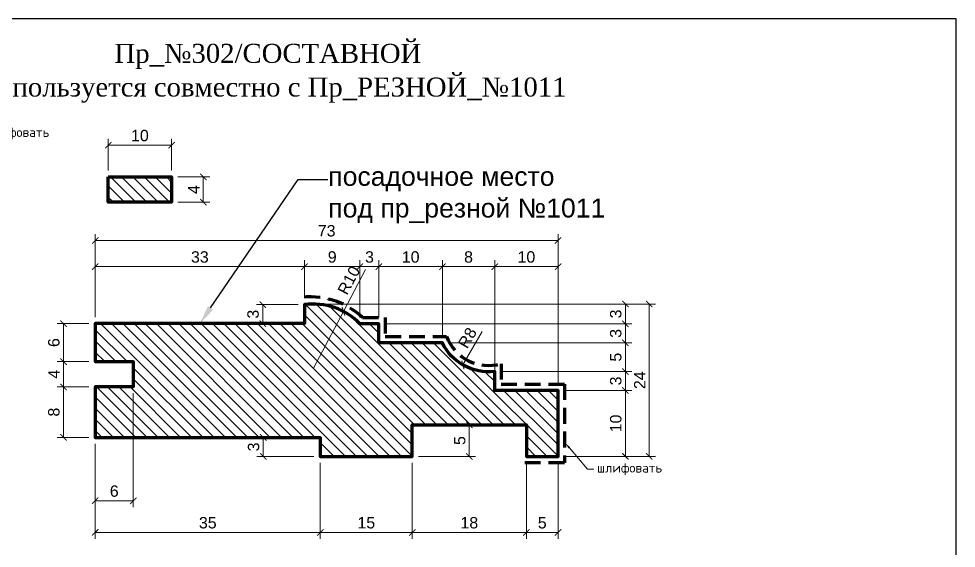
# Model space of a CAD drawing. Header units: millimetres. Extents: x 328 to 553, y -1911 to -1761.
# Drawn here: x 405.5 to 553.4, y -1844.3 to -1760.7 of the extents above; entities that cross this region are included whole.
import ezdxf
from ezdxf import colors
from ezdxf.entities.mleader import LeaderData, LeaderLine
from ezdxf.math import Vec2, Vec3

# ---------------------------------------------------------------- set-up
doc = ezdxf.new("R2010")
doc.units = ezdxf.units.MM
doc.linetypes.add('HIDDEN', pattern=[0.375, 0.25, -0.125])
doc.layers.add('Outside panel', color=7, linetype='Continuous', lineweight=18, true_color=0x7f5e57)
for name, color, linetype, lineweight in [('линия 15', 7, 'Continuous', 15), ('линия 50', 1, 'Continuous', 100), ('служебный слой РАЗМЕРЫ', 7, 'Continuous', 9)]:
    doc.layers.add(name, color=color, linetype=linetype, lineweight=lineweight)
doc.layers.add('размеры в модели', color=7, linetype='Continuous')
doc.styles.add('ELECT', font='times.ttf')
doc.styles.get("Standard").update_dxf_attribs({"font": 'arial.ttf'})
doc.styles.add('ЕСКД профили текст', font='isocpeur.ttf')
doc.dimstyles.new('M_1', dxfattribs={"dimtxt": 1.8, "dimasz": 1, "dimexe": 1, "dimexo": 1, "dimgap": 0.6, "dimtad": 1, "dimdec": 0, "dimdsep": 46, "dimtxsty": 'Standard', "dimblk": 'ARCHTICK', "dimcen": -5, "dimclrd": 7, "dimclre": 7, "dimclrt": 7, "dimadec": 0, "dimazin": 0, "dimtfac": 1, "dimtdec": 0, "dimtmove": 0, "dimatfit": 3, "dimfxl": 1, "dimtolj": 1, "dimtzin": 0, "dimlwd": 5, "dimlwe": 5, "dimarcsym": 0})
pattern_1 = [(135, (-310931.1816020109, 89356.54793288336), (-0.8838834764831844, -0.8838834764831844), [])]

# ---------------------------------------------------------------- blocks, each defined once
blk = doc.blocks.new('_ArchTick')
at = {"color": 0, "linetype": 'ByBlock', "const_width": 0.15}
blk.add_lwpolyline([(-0.5, -0.5), (0.5, 0.5)], dxfattribs=at)
blk = doc.blocks.new('*D37')
at = {"layer": 'Defpoints', "color": 0, "ltscale": 1000, "transparency": 16777216}
for p in [(456.7412079603238, -1806.905696478425), (452.0201225863713, -1815.874959480629)]:
    blk.add_point(p, dxfattribs=at)
at = {"layer": 'линия 15', "color": 7, "lineweight": 5, "ltscale": 1000, "transparency": 16777216}
for p in [(460.2321988007363, -1800.273404853559), (452.0201225863713, -1815.874959480629)]:
    blk.add_line(p, (456.7412079603238, -1806.905696478425), dxfattribs=at)
at = {"layer": 'линия 15', "color": 7, "lineweight": 5, "ltscale": 1000, "transparency": 16777216, "rotation": 242.2393552806886}
blk.add_blockref('_ArchTick', (456.7412079603238, -1806.905696478425), dxfattribs=at)
at = {"layer": 'линия 15', "color": 7, "ltscale": 1000, "transparency": 16777216, "insert": (457.6082897463087, -1801.99711673824), "char_height": 1.8, "attachment_point": 5, "rotation": 62.23935528068862}
blk.add_mtext('\\A1;R10', dxfattribs=at)
blk = doc.blocks.new('*D36')
at = {"layer": 'Defpoints', "color": 0, "ltscale": 1000, "transparency": 16777216}
for p in [(479.6481684811589, -1808.324735576694), (475.5855701364054, -1815.350002550302)]:
    blk.add_point(p, dxfattribs=at)
at = {"layer": 'линия 15', "color": 7, "lineweight": 5, "ltscale": 1000, "transparency": 16777216}
blk.add_line((478.6424083461052, -1810.063950940992), (475.5855701364054, -1815.350002550302), dxfattribs=at)
at = {"layer": 'линия 15', "color": 7, "lineweight": 5, "ltscale": 1000, "transparency": 16777216, "rotation": 239.9598990754333}
blk.add_blockref('_ArchTick', (475.5855701364054, -1815.350002550302), dxfattribs=at)
at = {"layer": 'линия 15', "color": 7, "ltscale": 1000, "transparency": 16777216, "insert": (476.2996073836007, -1811.080865274386), "char_height": 1.8, "attachment_point": 5, "rotation": 59.9598990754333}
blk.add_mtext('\\A1;R8', dxfattribs=at)
blk = doc.blocks.new('*D33')
at = {"layer": 'Defpoints', "color": 0, "ltscale": 1000, "transparency": 16777216}
for p in [(419.6490403726639, -1780.66697116186), (419.6490403726639, -1785.66697116186), (429.6490403726639, -1785.66697116186)]:
    blk.add_point(p, dxfattribs=at)
at = {"layer": 'размеры в модели', "color": 7, "lineweight": 5, "ltscale": 1000, "transparency": 16777216}
for p, q in [((419.6490403726639, -1784.66697116186), (419.6490403726639, -1779.66697116186)), ((429.6490403726639, -1784.66697116186), (429.6490403726639, -1779.66697116186)), ((429.6490403726639, -1780.66697116186), (419.6490403726639, -1780.66697116186))]:
    blk.add_line(p, q, dxfattribs=at)
at = {"layer": 'размеры в модели', "color": 7, "lineweight": 5, "ltscale": 1000, "transparency": 16777216, "rotation": 180}
blk.add_blockref('_ArchTick', (419.6490403726639, -1780.66697116186), dxfattribs=at)
at = {"layer": 'размеры в модели', "color": 7, "lineweight": 5, "ltscale": 1000, "transparency": 16777216}
blk.add_blockref('_ArchTick', (429.6490403726639, -1780.66697116186), dxfattribs=at)
at = {"layer": 'размеры в модели', "color": 7, "ltscale": 1000, "transparency": 16777216, "insert": (424.6490403726639, -1779.147939783961), "char_height": 1.8, "attachment_point": 5}
blk.add_mtext('\\A1;10', dxfattribs=at)
blk = doc.blocks.new('*D24')
at = {"layer": 'Defpoints', "color": 0, "ltscale": 1000, "transparency": 16777216}
for p in [(417.6000026822151, -1818.817207921326), (412.60000268303, -1826.795371136949), (417.6000026821569, -1826.795371136949)]:
    blk.add_point(p, dxfattribs=at)
at = {"layer": 'размеры в модели', "color": 7, "lineweight": 5, "ltscale": 1000, "transparency": 16777216}
for p, q in [((416.6000026822151, -1818.817207921326), (411.60000268303, -1818.817207921326)), ((412.60000268303, -1818.817207921326), (412.60000268303, -1826.795371136949)), ((416.6000026821569, -1826.795371136949), (411.60000268303, -1826.795371136949))]:
    blk.add_line(p, q, dxfattribs=at)
for p, rotation in [((412.60000268303, -1818.817207921326), 90), ((412.60000268303, -1826.795371136949), 270)]:
    blk.add_blockref('_ArchTick', p, dxfattribs=dict(at, rotation=rotation))
at = {"layer": 'размеры в модели', "color": 7, "ltscale": 1000, "transparency": 16777216, "insert": (411.0809713051303, -1822.806289529137), "char_height": 1.8, "attachment_point": 5, "rotation": 90}
blk.add_mtext('\\A1;8', dxfattribs=at)
blk = doc.blocks.new('*D22')
at = {"layer": 'Defpoints', "color": 0, "ltscale": 1000, "transparency": 16777216}
for p in [(412.6000026832046, -1808.839044705704), (417.6000026823897, -1808.839044705704), (417.6000026823315, -1814.817207921326)]:
    blk.add_point(p, dxfattribs=at)
at = {"layer": 'размеры в модели', "color": 7, "lineweight": 5, "ltscale": 1000, "transparency": 16777216}
for p, q in [((416.6000026823897, -1808.839044705704), (411.6000026832046, -1808.839044705704)), ((412.6000026832046, -1814.817207921326), (412.6000026832046, -1808.839044705704)), ((416.6000026823315, -1814.817207921326), (411.6000026832046, -1814.817207921326))]:
    blk.add_line(p, q, dxfattribs=at)
for p, rotation in [((412.6000026832046, -1808.839044705704), 90), ((412.6000026832046, -1814.817207921326), 270)]:
    blk.add_blockref('_ArchTick', p, dxfattribs=dict(at, rotation=rotation))
at = {"layer": 'размеры в модели', "color": 7, "ltscale": 1000, "transparency": 16777216, "insert": (411.0809713053049, -1811.828126313515), "char_height": 1.8, "attachment_point": 5, "rotation": 90}
blk.add_mtext('\\A1;6', dxfattribs=at)
blk = doc.blocks.new('*D21')
at = {"layer": 'Defpoints', "color": 0, "ltscale": 1000, "transparency": 16777216}
for p in [(453.1000027652192, -1826.795369652654), (444.1000012374427, -1829.795371138506), (453.100002681633, -1829.795371138506)]:
    blk.add_point(p, dxfattribs=at)
at = {"layer": 'размеры в модели', "color": 7, "lineweight": 5, "ltscale": 1000, "transparency": 16777216}
for p, q in [((452.1000027652192, -1826.795369652654), (443.1000012374427, -1826.795369652654)), ((444.1000012374427, -1826.795369652654), (444.1000012374427, -1829.795371138506)), ((452.100002681633, -1829.795371138506), (443.1000012374427, -1829.795371138506))]:
    blk.add_line(p, q, dxfattribs=at)
for p, rotation in [((444.1000012374427, -1826.795369652654), 90), ((444.1000012374427, -1829.795371138506), 270)]:
    blk.add_blockref('_ArchTick', p, dxfattribs=dict(at, rotation=rotation))
at = {"layer": 'размеры в модели', "color": 7, "ltscale": 1000, "transparency": 16777216, "insert": (442.5803559441269, -1828.29537039558), "char_height": 1.8, "attachment_point": 5, "rotation": 90}
blk.add_mtext('\\A1;3', dxfattribs=at)
blk = doc.blocks.new('*D20')
at = {"layer": 'Defpoints', "color": 0, "ltscale": 1000, "transparency": 16777216}
for p in [(423.6000026823895, -1818.817207921325), (417.6000026821566, -1826.795371136948), (423.6000026823895, -1836.795370372653)]:
    blk.add_point(p, dxfattribs=at)
at = {"layer": 'размеры в модели', "color": 7, "lineweight": 5, "ltscale": 1000, "transparency": 16777216}
for p, q in [((423.6000026823895, -1819.817207921325), (423.6000026823895, -1837.795370372653)), ((417.6000026821566, -1827.795371136948), (417.6000026821566, -1837.795370372653)), ((417.6000026821566, -1836.795370372653), (423.6000026823895, -1836.795370372653))]:
    blk.add_line(p, q, dxfattribs=at)
at = {"layer": 'размеры в модели', "color": 7, "lineweight": 5, "ltscale": 1000, "transparency": 16777216, "rotation": 180}
blk.add_blockref('_ArchTick', (417.6000026821566, -1836.795370372653), dxfattribs=at)
at = {"layer": 'размеры в модели', "color": 7, "lineweight": 5, "ltscale": 1000, "transparency": 16777216}
blk.add_blockref('_ArchTick', (423.6000026823895, -1836.795370372653), dxfattribs=at)
at = {"layer": 'размеры в модели', "color": 7, "ltscale": 1000, "transparency": 16777216, "insert": (420.600002682273, -1835.276338994754), "char_height": 1.8, "attachment_point": 5}
blk.add_mtext('\\A1;6', dxfattribs=at)
blk = doc.blocks.new('*D19')
at = {"layer": 'Defpoints', "color": 0, "ltscale": 1000, "transparency": 16777216}
for p in [(450.6000026823897, -1805.839044705704), (444.0172895298749, -1808.839044705704), (450.6000026823897, -1808.839044705704)]:
    blk.add_point(p, dxfattribs=at)
at = {"layer": 'размеры в модели', "color": 7, "lineweight": 5, "ltscale": 1000, "transparency": 16777216}
for p, q in [((449.6000026823897, -1805.839044705704), (443.0172895298749, -1805.839044705704)), ((444.0172895298749, -1805.839044705704), (444.0172895298749, -1808.839044705704)), ((449.6000026823897, -1808.839044705704), (443.0172895298749, -1808.839044705704))]:
    blk.add_line(p, q, dxfattribs=at)
for p, rotation in [((444.0172895298749, -1805.839044705704), 90), ((444.0172895298749, -1808.839044705704), 270)]:
    blk.add_blockref('_ArchTick', p, dxfattribs=dict(at, rotation=rotation))
at = {"layer": 'размеры в модели', "color": 7, "ltscale": 1000, "transparency": 16777216, "insert": (442.4976442365592, -1807.339044705703), "char_height": 1.8, "attachment_point": 5, "rotation": 90}
blk.add_mtext('\\A1;3', dxfattribs=at)
blk = doc.blocks.new('*D18')
at = {"layer": 'Defpoints', "color": 0, "ltscale": 1000, "transparency": 16777216}
for p in [(450.6000026823895, -1799.839044705703), (450.6000026823895, -1805.839044705703), (459.3505019095901, -1808.874826275758)]:
    blk.add_point(p, dxfattribs=at)
at = {"layer": 'размеры в модели', "color": 7, "lineweight": 5, "ltscale": 1000, "transparency": 16777216}
for p, q in [((450.6000026823895, -1804.839044705703), (450.6000026823895, -1798.839044705703)), ((459.3505019095901, -1807.874826275758), (459.3505019095901, -1798.839044705703)), ((459.3505019095901, -1799.839044705703), (450.6000026823895, -1799.839044705703))]:
    blk.add_line(p, q, dxfattribs=at)
at = {"layer": 'размеры в модели', "color": 7, "lineweight": 5, "ltscale": 1000, "transparency": 16777216, "rotation": 180}
blk.add_blockref('_ArchTick', (450.6000026823895, -1799.839044705703), dxfattribs=at)
at = {"layer": 'размеры в модели', "color": 7, "lineweight": 5, "ltscale": 1000, "transparency": 16777216}
blk.add_blockref('_ArchTick', (459.3505019095901, -1799.839044705703), dxfattribs=at)
at = {"layer": 'размеры в модели', "color": 7, "ltscale": 1000, "transparency": 16777216, "insert": (454.9752522959898, -1798.320013327804), "char_height": 1.8, "attachment_point": 5}
blk.add_mtext('\\A1;9', dxfattribs=at)
blk = doc.blocks.new('*D17')
at = {"layer": 'Defpoints', "color": 0, "ltscale": 1000, "transparency": 16777216}
for p in [(467.6000026816912, -1824.795369651621), (467.6000026816912, -1829.795371138506), (476.6000041275113, -1829.795371138506)]:
    blk.add_point(p, dxfattribs=at)
at = {"layer": 'размеры в модели', "color": 7, "lineweight": 5, "ltscale": 1000, "transparency": 16777216}
for p, q in [((468.6000026816912, -1824.795369651621), (477.6000041275113, -1824.795369651621)), ((476.6000041275113, -1824.795369651621), (476.6000041275113, -1829.795371138506)), ((468.6000026816912, -1829.795371138506), (477.6000041275113, -1829.795371138506))]:
    blk.add_line(p, q, dxfattribs=at)
for p, rotation in [((476.6000041275113, -1824.795369651621), 90), ((476.6000041275113, -1829.795371138506), 270)]:
    blk.add_blockref('_ArchTick', p, dxfattribs=dict(at, rotation=rotation))
at = {"layer": 'размеры в модели', "color": 7, "ltscale": 1000, "transparency": 16777216, "insert": (475.0846562421082, -1827.295370395063), "char_height": 1.8, "attachment_point": 5, "rotation": 90}
blk.add_mtext('\\A1;5', dxfattribs=at)
blk = doc.blocks.new('*D16')
at = {"layer": 'Defpoints', "color": 0, "ltscale": 1000, "transparency": 16777216}
for p in [(490.6000026818658, -1819.3840825901), (490.600005108485, -1829.795370380089), (501.2180517956442, -1829.795370380089)]:
    blk.add_point(p, dxfattribs=at)
at = {"layer": 'размеры в модели', "color": 7, "lineweight": 5, "ltscale": 1000, "transparency": 16777216}
for p, q in [((491.6000026818658, -1819.3840825901), (502.2180517956442, -1819.3840825901)), ((501.2180517956442, -1819.3840825901), (501.2180517956442, -1829.795370380089)), ((491.600005108485, -1829.795370380089), (502.2180517956442, -1829.795370380089))]:
    blk.add_line(p, q, dxfattribs=at)
for p, rotation in [((501.2180517956442, -1819.3840825901), 90), ((501.2180517956442, -1829.795370380089), 270)]:
    blk.add_blockref('_ArchTick', p, dxfattribs=dict(at, rotation=rotation))
at = {"layer": 'размеры в модели', "color": 7, "ltscale": 1000, "transparency": 16777216, "insert": (499.6990204177445, -1824.589726485094), "char_height": 1.8, "attachment_point": 5, "rotation": 90}
blk.add_mtext('\\A1;10', dxfattribs=at)
blk = doc.blocks.new('*D15')
at = {"layer": 'Defpoints', "color": 0, "ltscale": 1000, "transparency": 16777216}
for p in [(490.6000051084848, -1795.706216222272), (417.6000026821566, -1808.839044705703), (490.6000051084848, -1819.384082590099)]:
    blk.add_point(p, dxfattribs=at)
at = {"layer": 'размеры в модели', "color": 7, "lineweight": 5, "ltscale": 1000, "transparency": 16777216}
for p, q in [((417.6000026821566, -1807.839044705703), (417.6000026821566, -1794.706216222272)), ((490.6000051084848, -1818.384082590099), (490.6000051084848, -1794.706216222272)), ((417.6000026821566, -1795.706216222272), (490.6000051084848, -1795.706216222272))]:
    blk.add_line(p, q, dxfattribs=at)
at = {"layer": 'размеры в модели', "color": 7, "lineweight": 5, "ltscale": 1000, "transparency": 16777216, "rotation": 180}
blk.add_blockref('_ArchTick', (417.6000026821566, -1795.706216222272), dxfattribs=at)
at = {"layer": 'размеры в модели', "color": 7, "lineweight": 5, "ltscale": 1000, "transparency": 16777216}
blk.add_blockref('_ArchTick', (490.6000051084848, -1795.706216222272), dxfattribs=at)
at = {"layer": 'размеры в модели', "color": 7, "ltscale": 1000, "transparency": 16777216, "insert": (454.1000038953207, -1794.186570928957), "char_height": 1.8, "attachment_point": 5}
blk.add_mtext('\\A1;73', dxfattribs=at)
blk = doc.blocks.new('*D14')
at = {"layer": 'Defpoints', "color": 0, "ltscale": 1000, "transparency": 16777216}
for p in [(485.600005108543, -1829.795371209824), (490.6000051084848, -1829.795370373366), (490.6000051084848, -1841.795370372653)]:
    blk.add_point(p, dxfattribs=at)
at = {"layer": 'размеры в модели', "color": 7, "lineweight": 5, "ltscale": 1000, "transparency": 16777216}
for p, q in [((485.600005108543, -1830.795371209824), (485.600005108543, -1842.795370372653)), ((490.6000051084848, -1830.795370373366), (490.6000051084848, -1842.795370372653)), ((485.600005108543, -1841.795370372653), (490.6000051084848, -1841.795370372653))]:
    blk.add_line(p, q, dxfattribs=at)
at = {"layer": 'размеры в модели', "color": 7, "lineweight": 5, "ltscale": 1000, "transparency": 16777216, "rotation": 180}
blk.add_blockref('_ArchTick', (485.600005108543, -1841.795370372653), dxfattribs=at)
at = {"layer": 'размеры в модели', "color": 7, "lineweight": 5, "ltscale": 1000, "transparency": 16777216}
blk.add_blockref('_ArchTick', (490.6000051084848, -1841.795370372653), dxfattribs=at)
at = {"layer": 'размеры в модели', "color": 7, "ltscale": 1000, "transparency": 16777216, "insert": (488.1000051085139, -1840.28002248725), "char_height": 1.8, "attachment_point": 5}
blk.add_mtext('\\A1;5', dxfattribs=at)
blk = doc.blocks.new('*D13')
at = {"layer": 'Defpoints', "color": 0, "ltscale": 1000, "transparency": 16777216}
for p in [(467.6000031448493, -1829.795371138505), (485.600005108543, -1829.795371209824), (485.600005108543, -1841.795370372653)]:
    blk.add_point(p, dxfattribs=at)
at = {"layer": 'размеры в модели', "color": 7, "lineweight": 5, "ltscale": 1000, "transparency": 16777216}
for p, q in [((467.6000031448493, -1830.795371138505), (467.6000031448493, -1842.795370372653)), ((485.600005108543, -1830.795371209824), (485.600005108543, -1842.795370372653)), ((467.6000031448493, -1841.795370372653), (485.600005108543, -1841.795370372653))]:
    blk.add_line(p, q, dxfattribs=at)
at = {"layer": 'размеры в модели', "color": 7, "lineweight": 5, "ltscale": 1000, "transparency": 16777216, "rotation": 180}
blk.add_blockref('_ArchTick', (467.6000031448493, -1841.795370372653), dxfattribs=at)
at = {"layer": 'размеры в модели', "color": 7, "lineweight": 5, "ltscale": 1000, "transparency": 16777216}
blk.add_blockref('_ArchTick', (485.600005108543, -1841.795370372653), dxfattribs=at)
at = {"layer": 'размеры в модели', "color": 7, "ltscale": 1000, "transparency": 16777216, "insert": (476.6000041266961, -1840.276338994754), "char_height": 1.8, "attachment_point": 5}
blk.add_mtext('\\A1;18', dxfattribs=at)
blk = doc.blocks.new('*D12')
at = {"layer": 'Defpoints', "color": 0, "ltscale": 1000, "transparency": 16777216}
for p in [(453.1000026816328, -1829.795369650587), (467.6000031448493, -1829.795371138505), (467.6000031448493, -1841.795370372653)]:
    blk.add_point(p, dxfattribs=at)
at = {"layer": 'размеры в модели', "color": 7, "lineweight": 5, "ltscale": 1000, "transparency": 16777216}
for p, q in [((453.1000026816328, -1830.795369650587), (453.1000026816328, -1842.795370372653)), ((467.6000031448493, -1830.795371138505), (467.6000031448493, -1842.795370372653)), ((453.1000026816328, -1841.795370372653), (467.6000031448493, -1841.795370372653))]:
    blk.add_line(p, q, dxfattribs=at)
at = {"layer": 'размеры в модели', "color": 7, "lineweight": 5, "ltscale": 1000, "transparency": 16777216, "rotation": 180}
blk.add_blockref('_ArchTick', (453.1000026816328, -1841.795370372653), dxfattribs=at)
at = {"layer": 'размеры в модели', "color": 7, "lineweight": 5, "ltscale": 1000, "transparency": 16777216}
blk.add_blockref('_ArchTick', (467.6000031448493, -1841.795370372653), dxfattribs=at)
at = {"layer": 'размеры в модели', "color": 7, "ltscale": 1000, "transparency": 16777216, "insert": (460.350002913241, -1840.276338994754), "char_height": 1.8, "attachment_point": 5}
blk.add_mtext('\\A1;15', dxfattribs=at)
blk = doc.blocks.new('*D11')
at = {"layer": 'Defpoints', "color": 0, "ltscale": 1000, "transparency": 16777216}
for p in [(472.3505019095903, -1811.874826275759), (480.6000125202411, -1816.384082590289), (501.2180493686758, -1816.384082590289)]:
    blk.add_point(p, dxfattribs=at)
at = {"layer": 'размеры в модели', "color": 7, "lineweight": 5, "ltscale": 1000, "transparency": 16777216}
for p, q in [((473.3505019095903, -1811.874826275759), (502.2180493686758, -1811.874826275759)), ((501.2180493686758, -1811.874826275759), (501.2180493686758, -1816.384082590289)), ((481.6000125202411, -1816.384082590289), (502.2180493686758, -1816.384082590289))]:
    blk.add_line(p, q, dxfattribs=at)
for p, rotation in [((501.2180493686758, -1811.874826275759), 90), ((501.2180493686758, -1816.384082590289), 270)]:
    blk.add_blockref('_ArchTick', p, dxfattribs=dict(at, rotation=rotation))
at = {"layer": 'размеры в модели', "color": 7, "ltscale": 1000, "transparency": 16777216, "insert": (499.7027014832727, -1814.129454433024), "char_height": 1.8, "attachment_point": 5, "rotation": 90}
blk.add_mtext('\\A1;5', dxfattribs=at)
blk = doc.blocks.new('*D10')
at = {"layer": 'Defpoints', "color": 0, "ltscale": 1000, "transparency": 16777216}
for p in [(417.6000026821566, -1826.795371136948), (453.1000026816328, -1829.795369650587), (417.6000026821566, -1841.795370372653)]:
    blk.add_point(p, dxfattribs=at)
at = {"layer": 'размеры в модели', "color": 7, "lineweight": 5, "ltscale": 1000, "transparency": 16777216}
for p, q in [((417.6000026821566, -1827.795371136948), (417.6000026821566, -1842.795370372653)), ((453.1000026816328, -1830.795369650587), (453.1000026816328, -1842.795370372653)), ((453.1000026816328, -1841.795370372653), (417.6000026821566, -1841.795370372653))]:
    blk.add_line(p, q, dxfattribs=at)
at = {"layer": 'размеры в модели', "color": 7, "lineweight": 5, "ltscale": 1000, "transparency": 16777216, "rotation": 180}
blk.add_blockref('_ArchTick', (417.6000026821566, -1841.795370372653), dxfattribs=at)
at = {"layer": 'размеры в модели', "color": 7, "lineweight": 5, "ltscale": 1000, "transparency": 16777216}
blk.add_blockref('_ArchTick', (453.1000026816328, -1841.795370372653), dxfattribs=at)
at = {"layer": 'размеры в модели', "color": 7, "ltscale": 1000, "transparency": 16777216, "insert": (435.3500026818947, -1840.275725079337), "char_height": 1.8, "attachment_point": 5}
blk.add_mtext('\\A1;35', dxfattribs=at)
blk = doc.blocks.new('*D9')
at = {"layer": 'Defpoints', "color": 0, "ltscale": 1000, "transparency": 16777216}
for p in [(480.6000125202409, -1799.839044705703), (480.6000125202409, -1819.384082590288), (490.6000026818656, -1819.384082590099)]:
    blk.add_point(p, dxfattribs=at)
at = {"layer": 'размеры в модели', "color": 7, "lineweight": 5, "ltscale": 1000, "transparency": 16777216}
for p, q in [((480.6000125202409, -1818.384082590288), (480.6000125202409, -1798.839044705703)), ((490.6000026818656, -1818.384082590099), (490.6000026818656, -1798.839044705703)), ((490.6000026818656, -1799.839044705703), (480.6000125202409, -1799.839044705703))]:
    blk.add_line(p, q, dxfattribs=at)
at = {"layer": 'размеры в модели', "color": 7, "lineweight": 5, "ltscale": 1000, "transparency": 16777216, "rotation": 180}
blk.add_blockref('_ArchTick', (480.6000125202409, -1799.839044705703), dxfattribs=at)
at = {"layer": 'размеры в модели', "color": 7, "lineweight": 5, "ltscale": 1000, "transparency": 16777216}
blk.add_blockref('_ArchTick', (490.6000026818656, -1799.839044705703), dxfattribs=at)
at = {"layer": 'размеры в модели', "color": 7, "ltscale": 1000, "transparency": 16777216, "insert": (485.6000076010532, -1798.320013327804), "char_height": 1.8, "attachment_point": 5}
blk.add_mtext('\\A1;10', dxfattribs=at)
blk = doc.blocks.new('*D8')
at = {"layer": 'Defpoints', "color": 0, "ltscale": 1000, "transparency": 16777216}
for p in [(472.3505019095901, -1799.839044705703), (472.3505019095901, -1811.874826275758), (480.6000125202409, -1816.384082590288)]:
    blk.add_point(p, dxfattribs=at)
at = {"layer": 'размеры в модели', "color": 7, "lineweight": 5, "ltscale": 1000, "transparency": 16777216}
for p, q in [((472.3505019095901, -1810.874826275758), (472.3505019095901, -1798.839044705703)), ((480.6000125202409, -1815.384082590288), (480.6000125202409, -1798.839044705703)), ((480.6000125202409, -1799.839044705703), (472.3505019095901, -1799.839044705703))]:
    blk.add_line(p, q, dxfattribs=at)
at = {"layer": 'размеры в модели', "color": 7, "lineweight": 5, "ltscale": 1000, "transparency": 16777216, "rotation": 180}
blk.add_blockref('_ArchTick', (472.3505019095901, -1799.839044705703), dxfattribs=at)
at = {"layer": 'размеры в модели', "color": 7, "lineweight": 5, "ltscale": 1000, "transparency": 16777216}
blk.add_blockref('_ArchTick', (480.6000125202409, -1799.839044705703), dxfattribs=at)
at = {"layer": 'размеры в модели', "color": 7, "ltscale": 1000, "transparency": 16777216, "insert": (476.4752572149155, -1798.320013327804), "char_height": 1.8, "attachment_point": 5}
blk.add_mtext('\\A1;8', dxfattribs=at)
blk = doc.blocks.new('*D7')
at = {"layer": 'Defpoints', "color": 0, "ltscale": 1000, "transparency": 16777216}
for p in [(462.3505019095901, -1799.839044705703), (462.3505019095901, -1808.874826275758), (472.3505019095901, -1811.874826275758)]:
    blk.add_point(p, dxfattribs=at)
at = {"layer": 'размеры в модели', "color": 7, "lineweight": 5, "ltscale": 1000, "transparency": 16777216}
for p, q in [((462.3505019095901, -1807.874826275758), (462.3505019095901, -1798.839044705703)), ((472.3505019095901, -1810.874826275758), (472.3505019095901, -1798.839044705703)), ((472.3505019095901, -1799.839044705703), (462.3505019095901, -1799.839044705703))]:
    blk.add_line(p, q, dxfattribs=at)
at = {"layer": 'размеры в модели', "color": 7, "lineweight": 5, "ltscale": 1000, "transparency": 16777216, "rotation": 180}
blk.add_blockref('_ArchTick', (462.3505019095901, -1799.839044705703), dxfattribs=at)
at = {"layer": 'размеры в модели', "color": 7, "lineweight": 5, "ltscale": 1000, "transparency": 16777216}
blk.add_blockref('_ArchTick', (472.3505019095901, -1799.839044705703), dxfattribs=at)
at = {"layer": 'размеры в модели', "color": 7, "ltscale": 1000, "transparency": 16777216, "insert": (467.3505019095901, -1798.320013327804), "char_height": 1.8, "attachment_point": 5}
blk.add_mtext('\\A1;10', dxfattribs=at)
blk = doc.blocks.new('*D6')
at = {"layer": 'Defpoints', "color": 0, "ltscale": 1000, "transparency": 16777216}
for p in [(459.3505019095901, -1799.839044705703), (459.3505019095901, -1808.874826275758), (462.3505019095901, -1808.874826275758)]:
    blk.add_point(p, dxfattribs=at)
at = {"layer": 'размеры в модели', "color": 7, "lineweight": 5, "ltscale": 1000, "transparency": 16777216}
for p, q in [((459.3505019095901, -1807.874826275758), (459.3505019095901, -1798.839044705703)), ((462.3505019095901, -1807.874826275758), (462.3505019095901, -1798.839044705703)), ((462.3505019095901, -1799.839044705703), (459.3505019095901, -1799.839044705703))]:
    blk.add_line(p, q, dxfattribs=at)
at = {"layer": 'размеры в модели', "color": 7, "lineweight": 5, "ltscale": 1000, "transparency": 16777216, "rotation": 180}
blk.add_blockref('_ArchTick', (459.3505019095901, -1799.839044705703), dxfattribs=at)
at = {"layer": 'размеры в модели', "color": 7, "lineweight": 5, "ltscale": 1000, "transparency": 16777216}
blk.add_blockref('_ArchTick', (462.3505019095901, -1799.839044705703), dxfattribs=at)
at = {"layer": 'размеры в модели', "color": 7, "ltscale": 1000, "transparency": 16777216, "insert": (460.8505019095901, -1798.319399412388), "char_height": 1.8, "attachment_point": 5}
blk.add_mtext('\\A1;3', dxfattribs=at)
blk = doc.blocks.new('*D5')
at = {"layer": 'Defpoints', "color": 0, "ltscale": 1000, "transparency": 16777216}
for p in [(417.6000026823895, -1799.839044705703), (450.6000026823895, -1805.839044705703), (417.6000026823895, -1808.839044705703)]:
    blk.add_point(p, dxfattribs=at)
at = {"layer": 'размеры в модели', "color": 7, "lineweight": 5, "ltscale": 1000, "transparency": 16777216}
for p, q in [((417.6000026823895, -1807.839044705703), (417.6000026823895, -1798.839044705703)), ((450.6000026823895, -1804.839044705703), (450.6000026823895, -1798.839044705703)), ((450.6000026823895, -1799.839044705703), (417.6000026823895, -1799.839044705703))]:
    blk.add_line(p, q, dxfattribs=at)
at = {"layer": 'размеры в модели', "color": 7, "lineweight": 5, "ltscale": 1000, "transparency": 16777216, "rotation": 180}
blk.add_blockref('_ArchTick', (417.6000026823895, -1799.839044705703), dxfattribs=at)
at = {"layer": 'размеры в модели', "color": 7, "lineweight": 5, "ltscale": 1000, "transparency": 16777216}
blk.add_blockref('_ArchTick', (450.6000026823895, -1799.839044705703), dxfattribs=at)
at = {"layer": 'размеры в модели', "color": 7, "ltscale": 1000, "transparency": 16777216, "insert": (434.1000026823895, -1798.319399412388), "char_height": 1.8, "attachment_point": 5}
blk.add_mtext('\\A1;33', dxfattribs=at)
blk = doc.blocks.new('*D4')
at = {"layer": 'Defpoints', "color": 0, "ltscale": 1000, "transparency": 16777216}
for p in [(452.0201225861967, -1805.739066529787), (462.3505019095903, -1808.874826275759), (501.2180493686758, -1808.874826275759)]:
    blk.add_point(p, dxfattribs=at)
at = {"layer": 'размеры в модели', "color": 7, "lineweight": 5, "ltscale": 1000, "transparency": 16777216}
for p, q in [((453.0201225861967, -1805.739066529787), (502.2180493686758, -1805.739066529787)), ((501.2180493686758, -1805.739066529787), (501.2180493686758, -1808.874826275759)), ((463.3505019095903, -1808.874826275759), (502.2180493686758, -1808.874826275759))]:
    blk.add_line(p, q, dxfattribs=at)
for p, rotation in [((501.2180493686758, -1805.739066529787), 90), ((501.2180493686758, -1808.874826275759), 270)]:
    blk.add_blockref('_ArchTick', p, dxfattribs=dict(at, rotation=rotation))
at = {"layer": 'размеры в модели', "color": 7, "ltscale": 1000, "transparency": 16777216, "insert": (499.69840407536, -1807.306946402773), "char_height": 1.8, "attachment_point": 5, "rotation": 90}
blk.add_mtext('\\A1;3', dxfattribs=at)
blk = doc.blocks.new('*D3')
at = {"layer": 'Defpoints', "color": 0, "ltscale": 1000, "transparency": 16777216}
for p in [(462.3505019095903, -1808.874826275759), (472.3505019095903, -1811.874826275759), (501.2180493685594, -1811.874826275759)]:
    blk.add_point(p, dxfattribs=at)
at = {"layer": 'размеры в модели', "color": 7, "lineweight": 5, "ltscale": 1000, "transparency": 16777216}
for p, q in [((463.3505019095903, -1808.874826275759), (502.2180493685594, -1808.874826275759)), ((501.2180493685594, -1808.874826275759), (501.2180493685594, -1811.874826275759)), ((473.3505019095903, -1811.874826275759), (502.2180493685594, -1811.874826275759))]:
    blk.add_line(p, q, dxfattribs=at)
for p, rotation in [((501.2180493685594, -1808.874826275759), 90), ((501.2180493685594, -1811.874826275759), 270)]:
    blk.add_blockref('_ArchTick', p, dxfattribs=dict(at, rotation=rotation))
at = {"layer": 'размеры в модели', "color": 7, "ltscale": 1000, "transparency": 16777216, "insert": (499.6984040752436, -1810.374826275759), "char_height": 1.8, "attachment_point": 5, "rotation": 90}
blk.add_mtext('\\A1;3', dxfattribs=at)
blk = doc.blocks.new('*D2')
at = {"layer": 'Defpoints', "color": 0, "ltscale": 1000, "transparency": 16777216}
for p in [(480.6000125202411, -1816.384082590289), (490.6000026818658, -1819.3840825901), (501.2180493685594, -1819.3840825901)]:
    blk.add_point(p, dxfattribs=at)
at = {"layer": 'размеры в модели', "color": 7, "lineweight": 5, "ltscale": 1000, "transparency": 16777216}
for p, q in [((481.6000125202411, -1816.384082590289), (502.2180493685594, -1816.384082590289)), ((501.2180493685594, -1816.384082590289), (501.2180493685594, -1819.3840825901)), ((491.6000026818658, -1819.3840825901), (502.2180493685594, -1819.3840825901))]:
    blk.add_line(p, q, dxfattribs=at)
for p, rotation in [((501.2180493685594, -1816.384082590289), 90), ((501.2180493685594, -1819.3840825901), 270)]:
    blk.add_blockref('_ArchTick', p, dxfattribs=dict(at, rotation=rotation))
at = {"layer": 'размеры в модели', "color": 7, "ltscale": 1000, "transparency": 16777216, "insert": (499.6984040752436, -1817.884082590194), "char_height": 1.8, "attachment_point": 5, "rotation": 90}
blk.add_mtext('\\A1;3', dxfattribs=at)

msp = doc.modelspace()

# ---------------------------------------------------------------- hatches: boundary and pattern name
at = {"layer": 'Outside panel', "ltscale": 1000}
h = msp.add_hatch(dxfattribs=at)
h.set_pattern_fill('ANSI31', color=5, scale=10, angle=90)
h.set_pattern_definition(pattern_1)
h.paths.add_polyline_path([(419.6490403726639, -1785.66697116186), (429.6490403726639, -1785.66697116186), (429.6490403726639, -1789.66697116186), (419.6490403726639, -1789.66697116186)])
h = msp.add_hatch(dxfattribs=at)
h.set_pattern_fill('ANSI31', color=256, scale=10, angle=90)
h.set_pattern_definition(pattern_1)
edge = h.paths.add_edge_path()
edge.add_line((472.3505019095901, -1811.874826275758), (462.3505019095901, -1811.874826275758))
edge.add_line((462.3505019095901, -1811.874826275758), (462.3505019095901, -1808.874826275758))
edge.add_line((462.3505019095901, -1808.874826275758), (459.3505019095901, -1808.874826275758))
edge.add_arc((452.0201225861965, -1815.874959480629), 10.13589295084389, 43.67985459444988, 98.05409701104827)
edge.add_line((450.6000026823895, -1805.839044705703), (450.6000026823895, -1808.839044705703))
edge.add_line((450.6000026823895, -1808.839044705703), (417.6000026823895, -1808.839044705703))
edge.add_line((417.6000026823895, -1808.839044705703), (417.6000026823313, -1814.817207921325))
edge.add_line((417.6000026823313, -1814.817207921325), (423.6000026823895, -1814.817207921325))
edge.add_line((423.6000026823895, -1814.817207921325), (423.6000026823895, -1818.817207921325))
edge.add_line((423.6000026823895, -1818.817207921325), (417.6000026822148, -1818.817207921325))
edge.add_line((417.6000026822148, -1818.817207921325), (417.6000026821566, -1826.795371136948))
edge.add_line((417.6000026821566, -1826.795371136948), (453.100002681691, -1826.795369652653))
edge.add_line((453.100002681691, -1826.795369652653), (453.1000026816328, -1829.795369650587))
edge.add_line((453.1000026816328, -1829.795369650587), (467.600002681691, -1829.795371138505))
edge.add_line((467.600002681691, -1829.795371138505), (467.600002681691, -1824.79536965162))
edge.add_line((467.600002681691, -1824.79536965162), (485.600002681691, -1824.79536965162))
edge.add_line((485.600002681691, -1824.79536965162), (485.600002681691, -1829.795370379958))
edge.add_line((485.600002681691, -1829.795370379958), (490.600005108543, -1829.795370380089))
edge.add_line((490.6000051084848, -1829.795370380089), (490.6000026818656, -1819.384082590288))
edge.add_line((490.6000026818656, -1819.384082590288), (480.6000125202409, -1819.384082590288))
edge.add_line((480.6000125202409, -1819.384082590288), (480.6000125202409, -1816.384082590288))
edge.add_arc((479.6481684811006, -1808.324735576694), 8.115360827483489, 205.9414989071294, 276.7356792900267, ccw=False)

# ---------------------------------------------------------------- linework, layer by layer
at = {"color": 6, "ltscale": 1000}
msp.add_lwpolyline([(328.3946815304225, -1910.701519339098), (553.3946815304225, -1910.701519339098), (553.3946815304225, -1760.701519339098), (328.3946815304225, -1760.701519339098)], close=True, dxfattribs=at)
at = {"layer": 'линия 50', "color": 7}
msp.add_lwpolyline([(419.6490403726639, -1785.66697116186), (429.6490403726639, -1785.66697116186), (429.6490403726639, -1789.66697116186), (419.6490403726639, -1789.66697116186)], close=True, dxfattribs=at)
at = {"layer": 'линия 50', "color": 1, "linetype": 'HIDDEN', "ltscale": 10, "true_color": 0xff0909}
msp.add_lwpolyline([(449.6000026823895, -1804.746994209345), (449.6000026823895, -1804.746994209345), (449.6000026823895, -1804.746994209345, -0.2310893125355864), (459.7664753097051, -1807.874826275758), (463.3505019095901, -1807.874826275758), (463.3505019095901, -1810.874826275758), (473.0054734608566, -1810.874826275758, 0.3884751712432049), (481.6000125202409, -1815.167152149239), (481.6000125202409, -1818.384082590288), (491.6000026813999, -1818.384082590288), (491.6000051084848, -1830.795370373395), (484.6000051084848, -1830.79537037322), (484.6000051084848, -1830.79537037322)], format="xyb", dxfattribs=at)
at = {"layer": 'линия 50', "color": 7}
msp.add_lwpolyline([(490.6000125202409, -1819.384082590288), (490.6000125202409, -1819.384082590288), (490.6000125202409, -1819.384082590288), (480.6000125202409, -1819.384082590288), (480.6000125202409, -1816.384082590288, -0.3191127304520791), (472.3505019095901, -1811.874826275758), (462.3505019095901, -1811.874826275758), (462.3505019095901, -1808.874826275758), (459.3505019095901, -1808.874826275758, 0.2418064976617539), (450.6000026823895, -1805.839044705703), (450.6000026823895, -1808.839044705703), (450.6000026823895, -1808.839044705703), (450.6000026823895, -1808.839044705703), (417.6000026823895, -1808.839044705703), (417.6000026823895, -1808.839044705703), (417.6000026823895, -1808.839044705703), (417.6000026823895, -1808.839044705703), (417.6000026823895, -1808.839044705703), (417.6000026823895, -1808.839044705703), (417.6000026823895, -1808.839044705703), (417.6000026823313, -1814.817207921325), (423.6000026823895, -1814.817207921325), (423.6000026823895, -1818.817207921325), (417.6000026822148, -1818.817207921325), (417.6000026821566, -1826.795371136948), (417.6000026821566, -1826.795371136948), (417.6000026821566, -1826.795371136948), (453.100002681691, -1826.795369652653), (453.1000026816328, -1829.795369650587), (467.600002681691, -1829.795371138505), (467.600002681691, -1824.79536965162), (485.600002681691, -1824.79536965162), (485.600002681691, -1829.795371136788), (485.6000051084848, -1829.795370379958), (490.6000051084848, -1829.795370380089), (490.6000026818656, -1819.384082590288)], format="xyb", dxfattribs=at)

# ---------------------------------------------------------------- texts
at = {"color": 7, "ltscale": 1000, "style": 'ELECT'}
for s, p in [('Пр_№302/СОСТАВНОЙ', (420.6471962900396, -1767.666497833168)), ('используется совместно с Пр_РЕЗНОЙ_№1011 ', (400.1146928361995, -1772.983801387149))]:
    msp.add_text(s, height=3, dxfattribs=at).set_placement(p)

# ---------------------------------------------------------------- dimensions: what is measured, and where the dimension line sits
at = {"layer": 'линия 15', "color": 7, "ltscale": 1000}
dim = msp.add_radius_dim(center=(452.0201225863713, -1815.874959480629), mpoint=(456.7412079603238, -1806.905696478425), dimstyle='M_1', dxfattribs=at)
dim.commit()
dim.dimension.update_dxf_attribs({"geometry": '*D37', "text_midpoint": (457.6082897463087, -1801.99711673824)})
dim = msp.add_radius_dim(center=(479.6481684811589, -1808.324735576694), mpoint=(475.5855701364054, -1815.350002550302), dimstyle='M_1', dxfattribs=at)
dim.commit()
dim.dimension.update_dxf_attribs({"geometry": '*D36', "text_midpoint": (477.6145952440056, -1811.841301500529), "dimtype": 132})
at = {"layer": 'размеры в модели', "color": 5, "ltscale": 1000}
for base, p1, p2, picture, middle in [((419.6490403726639, -1780.66697116186), (429.6490403726639, -1785.66697116186), (419.6490403726639, -1785.66697116186), '*D33', (424.6490403726639, -1779.147939783961)), ((490.6000051084848, -1795.706216222272), (417.6000026821566, -1808.839044705703), (490.6000051084848, -1819.384082590099), '*D15', (454.1000038953207, -1794.186570928957)), ((417.6000026823895, -1799.839044705703), (450.6000026823895, -1805.839044705703), (417.6000026823895, -1808.839044705703), '*D5', (434.1000026823895, -1798.319399412388)), ((450.6000026823895, -1799.839044705703), (459.3505019095901, -1808.874826275758), (450.6000026823895, -1805.839044705703), '*D18', (454.9752522959898, -1798.320013327804)), ((459.3505019095901, -1799.839044705703), (462.3505019095901, -1808.874826275758), (459.3505019095901, -1808.874826275758), '*D6', (460.8505019095901, -1798.319399412388)), ((462.3505019095901, -1799.839044705703), (472.3505019095901, -1811.874826275758), (462.3505019095901, -1808.874826275758), '*D7', (467.3505019095901, -1798.320013327804)), ((472.3505019095901, -1799.839044705703), (480.6000125202409, -1816.384082590288), (472.3505019095901, -1811.874826275758), '*D8', (476.4752572149155, -1798.320013327804)), ((480.6000125202409, -1799.839044705703), (490.6000026818656, -1819.384082590099), (480.6000125202409, -1819.384082590288), '*D9', (485.6000076010532, -1798.320013327804)), ((423.6000026823895, -1836.795370372653), (417.6000026821566, -1826.795371136948), (423.6000026823895, -1818.817207921325), '*D20', (420.600002682273, -1835.276338994754)), ((417.6000026821566, -1841.795370372653), (453.1000026816328, -1829.795369650587), (417.6000026821566, -1826.795371136948), '*D10', (435.3500026818947, -1840.275725079337)), ((467.6000031448493, -1841.795370372653), (453.1000026816328, -1829.795369650587), (467.6000031448493, -1829.795371138505), '*D12', (460.350002913241, -1840.276338994754)), ((485.600005108543, -1841.795370372653), (467.6000031448493, -1829.795371138505), (485.600005108543, -1829.795371209824), '*D13', (476.6000041266961, -1840.276338994754)), ((490.6000051084848, -1841.795370372653), (485.600005108543, -1829.795371209824), (490.6000051084848, -1829.795370373366), '*D14', (488.1000051085139, -1840.28002248725))]:
    dim = msp.add_linear_dim(base=base, p1=p1, p2=p2, dimstyle='M_1', dxfattribs=at)
    dim.commit()
    dim.dimension.update_dxf_attribs({"geometry": picture, "text_midpoint": middle})
for base, p1, p2 in [((434.6490379462778, -1785.666971161861), (429.6490403726639, -1789.66697116186), (429.6490403726639, -1785.66697116186)), ((504.9733121465254, -1805.739066529787), (490.6000051084848, -1829.795370380089), (452.0201225861965, -1805.739066529786)), ((412.6000026831464, -1814.817207921326), (417.6000026822148, -1818.817207921325), (417.6000026823313, -1814.817207921325))]:
    msp.add_linear_dim(base=base, p1=p1, p2=p2, angle=90, dimstyle='M_1', dxfattribs=at).render()
for base, p1, p2, angle, picture, middle in [((444.0172895298749, -1808.839044705704), (450.6000026823895, -1805.839044705703), (450.6000026823895, -1808.839044705703), 90, '*D19', (442.4976442365592, -1807.339044705703)), ((501.2180493686758, -1808.874826275759), (452.0201225861965, -1805.739066529786), (462.3505019095901, -1808.874826275758), 270, '*D4', (499.69840407536, -1807.306946402773)), ((412.6000026832046, -1808.839044705704), (417.6000026823313, -1814.817207921325), (417.6000026823895, -1808.839044705703), 90, '*D22', (411.0809713053049, -1811.828126313515)), ((501.2180493685594, -1811.874826275759), (462.3505019095901, -1808.874826275758), (472.3505019095901, -1811.874826275758), 270, '*D3', (499.6984040752436, -1810.374826275759)), ((501.2180493686758, -1816.384082590289), (472.3505019095901, -1811.874826275758), (480.6000125202409, -1816.384082590288), 270, '*D11', (499.7027014832727, -1814.129454433024)), ((501.2180493685594, -1819.3840825901), (480.6000125202409, -1816.384082590288), (490.6000026818656, -1819.384082590099), 270, '*D2', (499.6984040752436, -1817.884082590194)), ((412.60000268303, -1826.795371136949), (417.6000026822148, -1818.817207921325), (417.6000026821566, -1826.795371136948), 90, '*D24', (411.0809713051303, -1822.806289529137)), ((501.2180517956442, -1829.795370380089), (490.6000026818656, -1819.384082590099), (490.6000051084848, -1829.795370380089), 270, '*D16', (499.6990204177445, -1824.589726485094)), ((476.6000041275113, -1829.795371138506), (467.600002681691, -1824.79536965162), (467.600002681691, -1829.795371138505), 270, '*D17', (475.0846562421082, -1827.295370395063)), ((444.1000012374427, -1829.795371138506), (453.100002765219, -1826.795369652653), (453.1000026816328, -1829.795371138505), 270, '*D21', (442.5803559441269, -1828.29537039558))]:
    dim = msp.add_linear_dim(base=base, p1=p1, p2=p2, angle=angle, dimstyle='M_1', dxfattribs=at)
    dim.commit()
    dim.dimension.update_dxf_attribs({"geometry": picture, "text_midpoint": middle})

# ---------------------------------------------------------------- leaders
at = {"layer": 'размеры в модели', "color": 7, "ltscale": 1000}
ml = msp.add_multileader_mtext('Standard', dxfattribs=at)
ml.set_content('\\A1;посадочное место \\Pпод пр_резной №1011', color=7)
ml.set_leader_properties()
ml.build(insert=Vec2(0, 0))
ml.multileader.update_dxf_attribs({"text_right_attachment_type": 6, "dogleg_length": 0.36, "arrow_head_size": 3})
ctx = ml.context
ctx.base_point, ctx.char_height, ctx.arrow_head_size, ctx.landing_gap_size, ctx.plane_origin = Vec3(454.2659571828402, -1786.058800798404), 3, 3, 0.09, Vec3(417.0818770629994, -1807.995646852811)
ctx.right_attachment = 6
notes = []
notes.append((ctx, [(1, (1, 1, 0), (449.5898728187603, -1786.058800798404), (1, 0), 4.676084364079871, [(0, [(434.1000026823895, -1808.839044705703)], 0, [])])]))
ctx.mtext.insert, ctx.mtext.flow_direction = Vec3(454.3559571828519, -1784.080790704684), 5
at = {"layer": 'служебный слой РАЗМЕРЫ'}
ml = msp.add_multileader_mtext('Standard', dxfattribs=at)
ml.set_content('\\A1;шлифовать', color=256, style='ЕСКД профили текст')
ml.set_leader_properties(color=256, linetype='ByLayer', lineweight=-1)
ml.build(insert=Vec2(0, 0))
ml.multileader.update_dxf_attribs({"dogleg_length": 1, "arrow_head_size": 1})
ctx = ml.context
ctx.base_point, ctx.char_height, ctx.arrow_head_size, ctx.landing_gap_size, ctx.plane_origin = Vec3(399.5582973018463, -1778.834890818005), 1.5, 1, 0.5, Vec3(413.0336389121076, -1752.666258524201)
notes.append((ctx, [(1, (1, 1, 0), (398.5582973018463, -1778.834890818005), (1, 0), 1, [(0, [(387.0947476422589, -1789.770618483351)], 0, [])])]))
ctx.mtext.insert, ctx.mtext.flow_direction = Vec3(400.0582973018463, -1777.859890817999), 5
ml = msp.add_multileader_mtext('Standard', dxfattribs=at)
ml.set_content('\\A1;шлифовать', color=256, style='ЕСКД профили текст')
ml.set_leader_properties(color=256, linetype='ByLayer', lineweight=-1)
ml.build(insert=Vec2(0, 0))
ml.multileader.update_dxf_attribs({"dogleg_length": 1, "arrow_head_size": 1})
ctx = ml.context
ctx.base_point, ctx.char_height, ctx.arrow_head_size, ctx.landing_gap_size, ctx.plane_origin = Vec3(496.2248567440256, -1831.820486083408), 1.5, 1, 0.5, Vec3(509.7001983542868, -1805.651853789605)
notes.append((ctx, [(1, (1, 1, 0), (495.2248567440256, -1831.820486083408), (1, 0), 1, [(0, [(491.731115167815, -1827.682300864297)], 0, [])])]))
ctx.mtext.insert, ctx.mtext.flow_direction = Vec3(496.7248567440256, -1830.845486083403), 5
for ctx, leaders in notes:
    for number, flags, end, landing, length, lines in leaders:
        leader = LeaderData()
        leader.index, (leader.has_last_leader_line, leader.has_dogleg_vector, leader.attachment_direction) = number, flags
        leader.last_leader_point, leader.dogleg_vector, leader.dogleg_length = Vec3(end), Vec3(landing), length
        for number, points, colour, breaks in lines:
            line = LeaderLine()
            line.index, line.vertices, line.color, line.breaks = number, Vec3.list(points), colors.encode_raw_color(colour), breaks
            leader.lines.append(line)
        ctx.leaders.append(leader)

doc.saveas('drawing.dxf')
